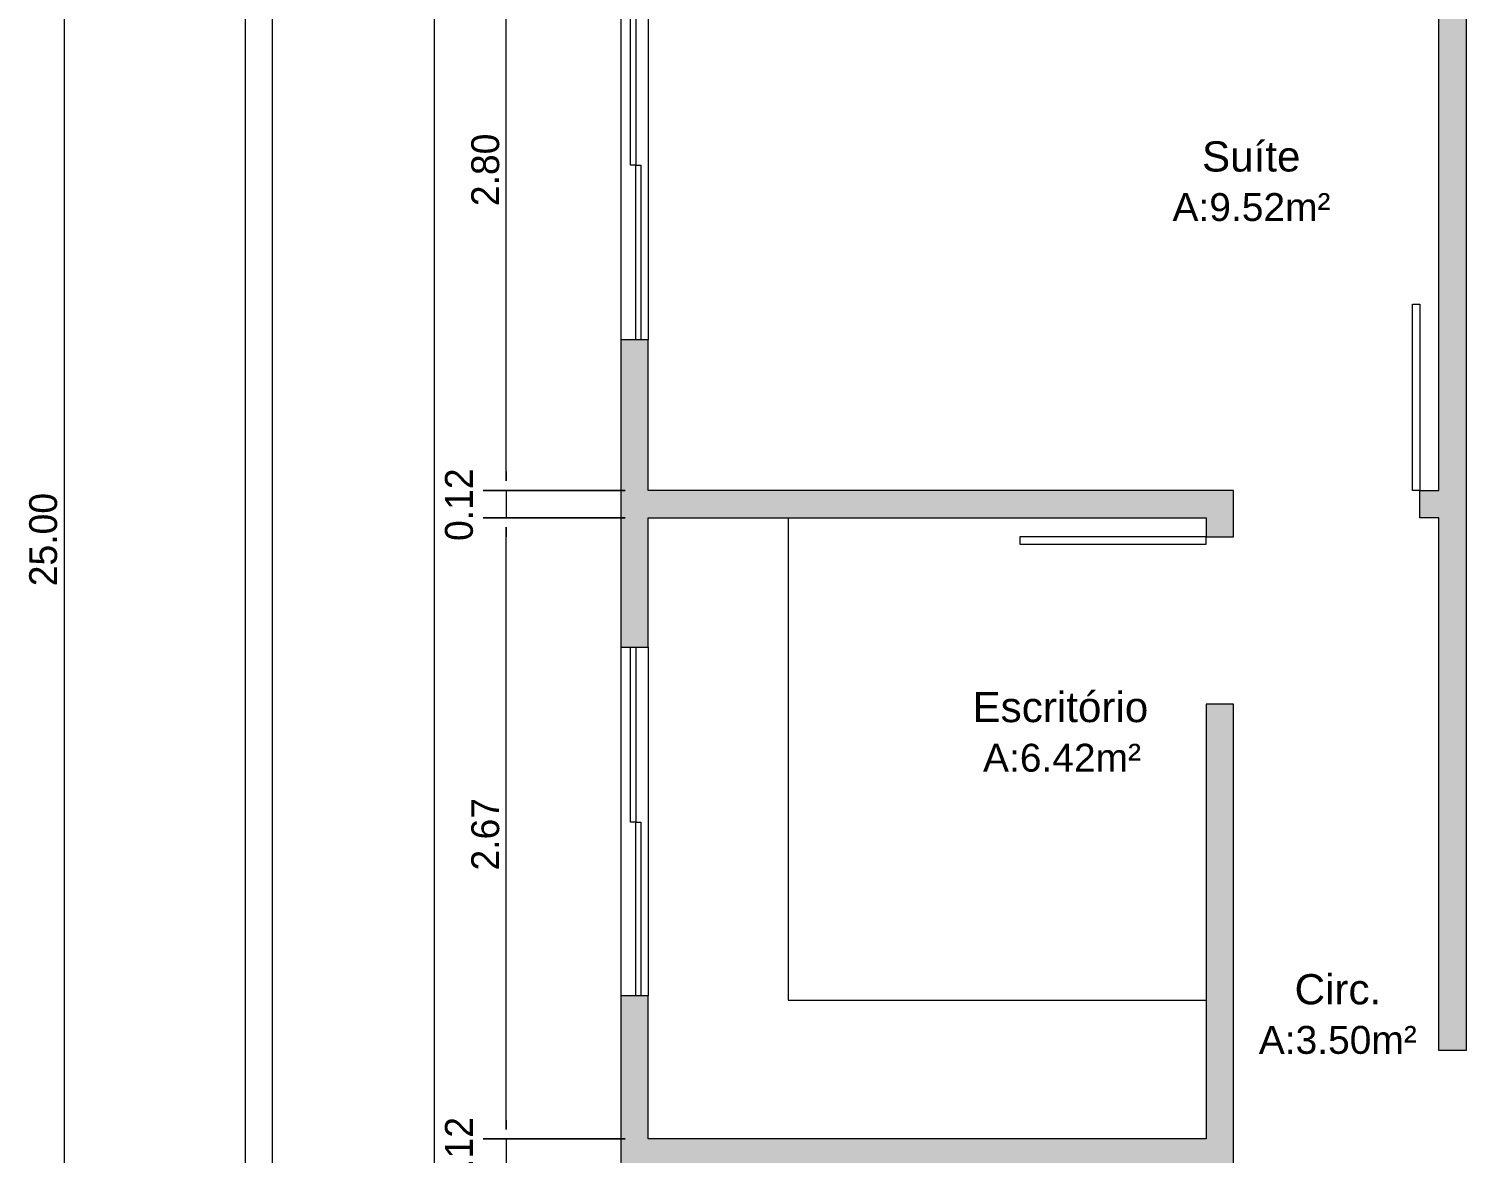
# Model space of a CAD drawing. Header units: millimetres. Extents: x 21 to 236, y 15 to 64.
# Drawn here: x 56.15 to 62.34, y 36.8 to 41.64 of the extents above; entities that cross this region are included whole.
import ezdxf

# ---------------------------------------------------------------- set-up
doc = ezdxf.new("R2010")
doc.units = ezdxf.units.MM
for name, color, linetype in [('PDF_Calçada', 210, 'Continuous'), ('PDF_Cota', 90, 'Continuous'), ('PDF_Enchimento de Parede', 8, 'Continuous'), ('PDF_Esquadria', 7, 'Continuous'), ('PDF_Parede', 7, 'Continuous'), ('PDF_Terreno', 7, 'Continuous'), ('PDF_Text', 70, 'Continuous')]:
    doc.layers.add(name, color=color, linetype=linetype)
doc.styles.add('PDF Arial', font='arial.ttf')
doc.styles.add('PDF Comic Sans MS', font='comic.ttf')

msp = doc.modelspace()

# ---------------------------------------------------------------- linework, layer by layer
at = {"layer": 'PDF_Calçada', "lineweight": 0}
msp.add_lwpolyline([(57.1972, 33.6151), (57.8952, 33.6151), (57.8952, 46.0927)], dxfattribs=at)
at = {"layer": 'PDF_Cota', "lineweight": 0}
for points in [[(56.2998, 51.9305), (56.2998, 27.0023)], [(58.2034, 39.7338), (58.2034, 39.693), (58.2034, 42.4124), (58.2034, 42.3716)], [(58.2034, 39.6522), (58.2034, 39.5344)], [(58.2034, 36.9418), (58.2034, 36.901), (58.2034, 39.4936), (58.2034, 39.4528)], [(62.3369, 38.637), (62.3369, 38.637)], [(58.2034, 36.8603), (58.2034, 36.7379)]]:
    msp.add_lwpolyline(points, dxfattribs=at)
for points in [[(58.1037, 39.6522), (58.7155, 39.6522)], [(58.1037, 39.5344), (58.7155, 39.5344)], [(58.1037, 36.8603), (58.7155, 36.8603)]]:
    msp.add_lwpolyline(points, close=True, dxfattribs=at)
at = {"layer": 'PDF_Enchimento de Parede', "transparency": 33554559}
for points in [[(62.3369, 45.073), (62.2191, 45.073), (62.3369, 39.6522)], [(62.2191, 45.073), (62.3369, 39.6522), (62.2191, 39.6522)], [(58.8152, 40.3003), (58.6974, 40.3003), (58.8152, 39.6522)], [(58.6974, 40.3003), (58.8152, 39.6522), (58.6974, 39.6522)], [(61.3353, 39.6522), (58.6974, 39.6522), (61.3353, 39.5344)], [(58.6974, 39.6522), (61.3353, 39.5344), (58.6974, 39.5344)], [(62.3369, 39.6522), (62.1375, 39.6522), (62.3369, 39.5344)], [(62.1375, 39.6522), (62.3369, 39.5344), (62.1375, 39.5344)], [(58.8152, 39.5344), (58.6974, 39.5344), (58.8152, 38.9769)], [(58.6974, 39.5344), (58.8152, 38.9769), (58.6974, 38.9769)], [(61.3353, 39.5344), (61.2174, 39.5344), (61.3353, 39.4528)], [(61.2174, 39.5344), (61.3353, 39.4528), (61.2174, 39.4528)], [(62.3369, 39.5344), (62.2191, 39.5344), (62.3369, 37.241)], [(62.2191, 39.5344), (62.3369, 37.241), (62.2191, 37.241)], [(61.3353, 38.7321), (61.2174, 38.7321), (61.3353, 36.8603)], [(61.2174, 38.7321), (61.3353, 36.8603), (61.2174, 36.8603)], [(58.8152, 37.4767), (58.6974, 37.4767), (58.8152, 36.8603)], [(58.6974, 37.4767), (58.8152, 36.8603), (58.6974, 36.8603)], [(61.3353, 36.8603), (58.6974, 36.8603), (61.3353, 36.7379)], [(58.6974, 36.8603), (61.3353, 36.7379), (58.6974, 36.7379)]]:
    msp.add_solid(points, dxfattribs=at)
at = {"layer": 'PDF_Esquadria', "lineweight": 9}
for points in [[(58.6974, 41.7009), (58.6974, 40.3003)], [(58.8152, 41.7009), (58.8152, 40.3003)], [(59.4181, 39.5344), (59.4181, 37.4585), (61.2174, 37.4585)], [(58.6974, 38.9769), (58.6974, 37.4767)], [(58.8152, 38.9769), (58.8152, 37.4767)]]:
    msp.add_lwpolyline(points, dxfattribs=at)
for points in [[(58.7382, 41.7009), (58.7609, 41.7009), (58.7609, 41.0527), (58.7382, 41.0527)], [(58.7609, 41.0527), (58.7835, 41.0527), (58.7835, 40.3003), (58.7609, 40.3003)], [(62.1058, 40.4544), (62.1375, 40.4544), (62.1375, 39.6522), (62.1058, 39.6522)], [(60.4152, 39.4528), (60.4152, 39.4211), (61.2174, 39.4211), (61.2174, 39.4528)], [(58.7382, 38.9769), (58.7609, 38.9769), (58.7609, 38.2245), (58.7382, 38.2245)], [(58.7609, 38.2245), (58.7835, 38.2245), (58.7835, 37.4767), (58.7609, 37.4767)]]:
    msp.add_lwpolyline(points, close=True, dxfattribs=at)
at = {"layer": 'PDF_Parede', "lineweight": 20}
for points in [[(60.0163, 43.2555), (60.0163, 45.073), (59.7172, 45.073), (59.7172, 45.1953), (60.1387, 45.1953), (62.3369, 45.1953), (62.3369, 37.241), (62.2191, 37.241), (62.2191, 39.5344), (62.1375, 39.5344), (62.1375, 39.6522), (62.2191, 39.6522), (62.2191, 45.073), (60.1387, 45.073), (60.1387, 43.2555)], [(61.3353, 39.4528), (61.3353, 39.6522), (58.8152, 39.6522), (58.8152, 40.3003), (58.6974, 40.3003), (58.6974, 38.9769), (58.8152, 38.9769), (58.8152, 39.5344), (61.2174, 39.5344), (61.2174, 39.4528)]]:
    msp.add_lwpolyline(points, close=True, dxfattribs=at)
msp.add_lwpolyline([(61.3353, 36.2167), (61.3353, 38.7321), (61.2174, 38.7321), (61.2174, 36.8603), (58.8152, 36.8603), (58.8152, 37.4767), (58.6974, 37.4767), (58.6974, 36.4387), (58.8152, 36.4387), (58.8152, 36.7379), (61.2174, 36.7379), (61.2174, 36.2167)], dxfattribs=at)
at = {"layer": 'PDF_Terreno', "lineweight": 9}
msp.add_lwpolyline([(57.1972, 32.8219), (57.1972, 51.8489), (66.9554, 51.8489), (66.9554, 35.0971), (66.9554, 26.9615), (67.0778, 26.9615), (67.0778, 51.9713), (57.0793, 51.9713), (57.0793, 26.9615), (57.1972, 26.9615), (57.1972, 32.704)], dxfattribs=at)

# ---------------------------------------------------------------- texts
at = {"layer": 'PDF_Text', "char_height": 0.12003, "attachment_point": 7, "rotation": 90, "style": 'PDF Comic Sans MS'}
for s, insert in [('2.80', (58.1747, 40.876)), ('0.12', (58.0614, 39.4347)), ('25.00', (56.2711, 39.2398)), ('2.67', (58.1747, 38.016)), ('0.12', (58.0614, 36.6427))]:
    msp.add_mtext(s, dxfattribs=dict(at, insert=insert))
at = {"layer": 'PDF_Text', "attachment_point": 7, "style": 'PDF Arial'}
for s, insert, char_height in [('Suíte', (61.1993, 41.0233), 0.13003), ('A:9.52m²', (61.0724, 40.8105), 0.12003), ('Escritório', (60.2112, 38.653), 0.13003), ('A:6.42m²', (60.2565, 38.44), 0.12003), ('Circ.', (61.5981, 37.4382), 0.13003), ('A:3.50m²', (61.444, 37.2252), 0.12003)]:
    msp.add_mtext(s, dxfattribs=dict(at, insert=insert, char_height=char_height))

doc.saveas('drawing.dxf')
